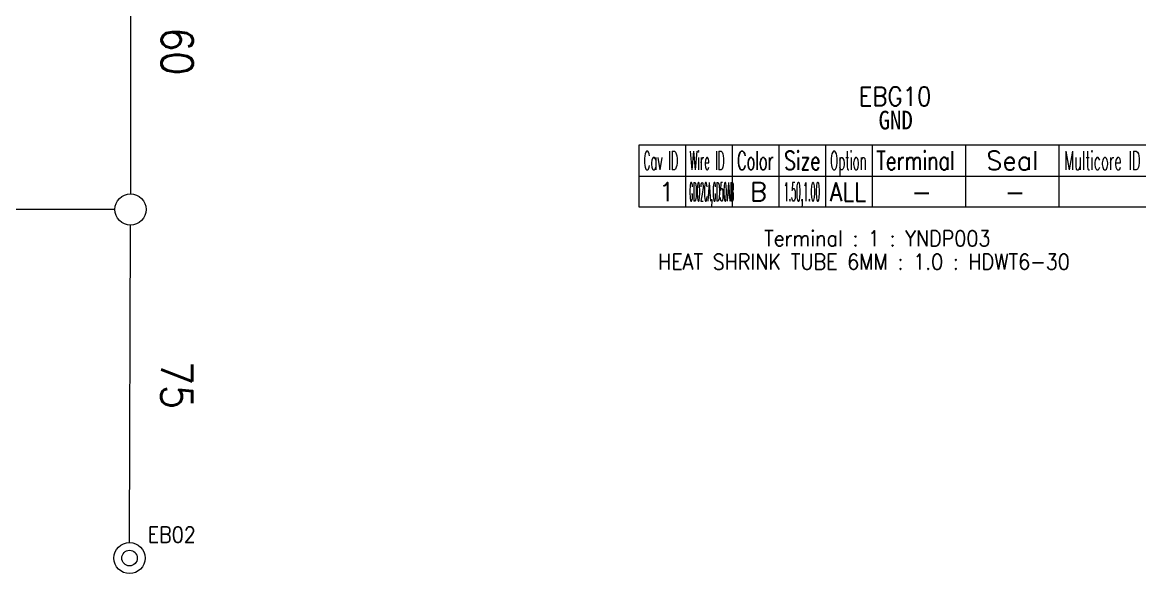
# Model space of a CAD drawing. Header units: inches. Extents: x 47316 to 59086, y 3141 to 11743.
# Drawn here: x 53553.8 to 53733.3, y 9873.2 to 9961.8 of the extents above; entities that cross this region are included whole.
import ezdxf

# ---------------------------------------------------------------- set-up
doc = ezdxf.new("R2010")
doc.units = ezdxf.units.IN
doc.header["$MEASUREMENT"] = 0
doc.styles.get("Standard").update_dxf_attribs({"font": ''})
doc.styles.get('Standard').set_extended_font_data('SimSun')
doc.linetypes.add('_VH_FELT_TAPE', pattern='A,0.4,-0.7,["FELT",Standard,S=0.3,R=0,X=-0.5,Y=-0.15],-0.7', length=1.8)

msp = doc.modelspace()

# ---------------------------------------------------------------- linework, layer by layer
at = {"color": 0, "linetype": '_VH_FELT_TAPE', "lineweight": 15, "ltscale": 5}
for p, q in [((53571.18, 9980.87), (53571.18, 9934.23)), ((53568.68, 9931.73), (53492.85, 9931.73)), ((53571.03, 9878.24), (53571.17, 9929.23))]:
    msp.add_line(p, q, dxfattribs=at)
at = {"color": 0, "linetype": 'Continuous', "lineweight": 15}
for p, q in [((53652.9, 9942.08), (53735.4, 9942.08)), ((53652.9, 9937.08), (53652.9, 9942.08)), ((53652.9, 9937.08), (53735.4, 9937.08))]:
    msp.add_line(p, q, dxfattribs=at)
at = {"color": 7, "linetype": 'Continuous', "lineweight": 15}
for p, q in [((53660.4, 9937.08), (53660.4, 9942.08)), ((53667.9, 9937.08), (53667.9, 9942.08)), ((53675.4, 9937.08), (53675.4, 9942.08)), ((53682.9, 9937.08), (53682.9, 9942.08)), ((53690.4, 9937.08), (53690.4, 9942.08)), ((53705.4, 9937.08), (53705.4, 9942.08)), ((53720.4, 9937.08), (53720.4, 9942.08))]:
    msp.add_line(p, q, dxfattribs=at)
at = {"color": 102, "linetype": 'Continuous', "lineweight": 15}
for p, q in [((53660.4, 9932.08), (53660.4, 9937.08)), ((53667.9, 9932.08), (53667.9, 9937.08)), ((53675.4, 9932.08), (53675.4, 9937.08)), ((53682.9, 9932.08), (53682.9, 9937.08)), ((53690.4, 9932.08), (53690.4, 9937.08)), ((53705.4, 9932.08), (53705.4, 9937.08)), ((53720.4, 9932.08), (53720.4, 9937.08))]:
    msp.add_line(p, q, dxfattribs=at)
at = {"color": 0, "linetype": 'Continuous', "lineweight": 15}
msp.add_lwpolyline([(53652.9, 9932.08), (53652.9, 9937.08), (53735.4, 9937.08), (53735.4, 9932.08)], close=True, dxfattribs=at)
for centre, radius in [((53571.18, 9931.73), 2.5), ((53571.02, 9875.74), 2.5), ((53571.02, 9875.74), 1.25)]:
    msp.add_circle(centre, radius, dxfattribs=at)

# ---------------------------------------------------------------- texts
at = {"color": 7, "linetype": '_VH_FELT_TAPE', "lineweight": 18, "ltscale": 5, "char_height": 5, "width": 8.5714, "attachment_point": 1, "rotation": 270}
for s, insert in [('\\Fromans.shx;\\W0.9000000000;\\T1.0000000000;\\o\\l60', (53581.18, 9960.98)), ('\\Fromans.shx;\\W0.9000000000;\\T1.0000000000;\\o\\l75', (53581.1, 9907.38))]:
    msp.add_mtext(s, dxfattribs=dict(at, insert=insert))
at = {"color": 6, "linetype": 'Continuous', "lineweight": 20, "char_height": 3, "attachment_point": 1}
for s, insert, width in [('\\Fromans.shx;\\W0.9000000000;\\T1.0000000000;\\o\\lEBG10', (53688.17, 9951.39), 12.9857), ('\\f黑体|b0|i0|c1|p0;\\W0.9000000000;\\T1.0000000000;\\o\\lGND', (53691.37, 9947.58), 5.8247)]:
    msp.add_mtext(s, dxfattribs=dict(at, insert=insert, width=width))
at = {"color": 7, "linetype": 'Continuous', "lineweight": 15, "char_height": 3, "attachment_point": 1}
for s, insert, width in [('\\Fromans.shx;\\W0.4292452830;\\T1.0000000000;\\o\\lCav ID', (53653.58, 9941.08), 6.5), ('\\Fromans.shx;\\W0.4026548673;\\T1.0000000000;\\o\\lWire ID', (53661.01, 9941.08), 6.5), ('\\Fromans.shx;\\W0.5687500000;\\T1.0000000000;\\o\\lColor', (53668.64, 9941.08), 6.5), ('\\Fromans.shx;\\W0.7222222222;\\T1.0000000000;\\o\\lSize', (53676.21, 9941.08), 6.5), ('\\Fromans.shx;\\W0.4595959596;\\T1.0000000000;\\o\\lOption', (53683.59, 9941.08), 6.5), ('\\Fromans.shx;\\W0.7480916031;\\T1.0000000000;\\o\\lTerminal', (53691, 9941.08), 14), ('\\Fromans.shx;\\W1.0000000000;\\T1.0000000000;\\o\\lSeal', (53708.68, 9941.08), 9.2857), ('\\Fromans.shx;\\W0.5185185185;\\T1.0000000000;\\o\\lMulticore ID', (53721.19, 9941.08), 14), ('\\Fromans.shx;\\W1.0000000000;\\T1.0000000000;\\o\\l1', (53656.07, 9936.08), 2.8571)]:
    msp.add_mtext(s, dxfattribs=dict(at, insert=insert, width=width))
at = {"color": 21, "linetype": 'Continuous', "lineweight": 15, "attachment_point": 1}
for s, insert, char_height, width in [('\\Fromans.shx;\\W0.1805555556;\\T1.0000000000;\\o\\lGD02CA,GD50AB', (53660.97, 9936.08), 3, 6.5), ('\\Fromans.shx;\\W0.3033333333;\\T1.0000000000;\\o\\l1.50,1.00', (53676.16, 9936.08), 3, 6.5), ('\\Fromans.shx;\\W1.0000000000;\\T1.0000000000;\\o\\l-', (53696.61, 9936.08), 3, 3.7143), ('\\Fromans.shx;\\W0.9000000000;\\T1.0000000000;\\o\\lEB02', (53573.95, 9880.74), 2.5, 8.5714)]:
    msp.add_mtext(s, dxfattribs=dict(at, insert=insert, char_height=char_height, width=width))
at = {"color": 140, "linetype": 'Continuous', "lineweight": 15, "char_height": 3, "attachment_point": 1}
for s, insert, width in [('\\Fromans.shx;\\W1.0000000000;\\T1.0000000000;\\o\\lB', (53670.72, 9936.08), 3), ('\\Fromans.shx;\\W0.8750000000;\\T1.0000000000;\\o\\lALL', (53683.52, 9936.08), 6.5), ('\\Fromans.shx;\\W1.0000000000;\\T1.0000000000;\\o\\l-', (53711.61, 9936.08), 3.7143)]:
    msp.add_mtext(s, dxfattribs=dict(at, insert=insert, width=width))
at = {"color": 42, "linetype": 'Continuous', "lineweight": 15, "char_height": 2.5, "attachment_point": 1}
for s, insert, width in [('\\Fromans.shx;\\W0.9000000000;\\T1.0000000000;\\o\\lTerminal : 1 : YNDP003', (53672.99, 9928.33), 42.5357), ('\\Fromans.shx;\\W0.9000000000;\\T1.0000000000;\\o\\lHEAT SHRINK TUBE 6MM : 1.0 : HDWT6-30', (53655.95, 9924.58), 77.25)]:
    msp.add_mtext(s, dxfattribs=dict(at, insert=insert, width=width))

doc.saveas('drawing.dxf')
